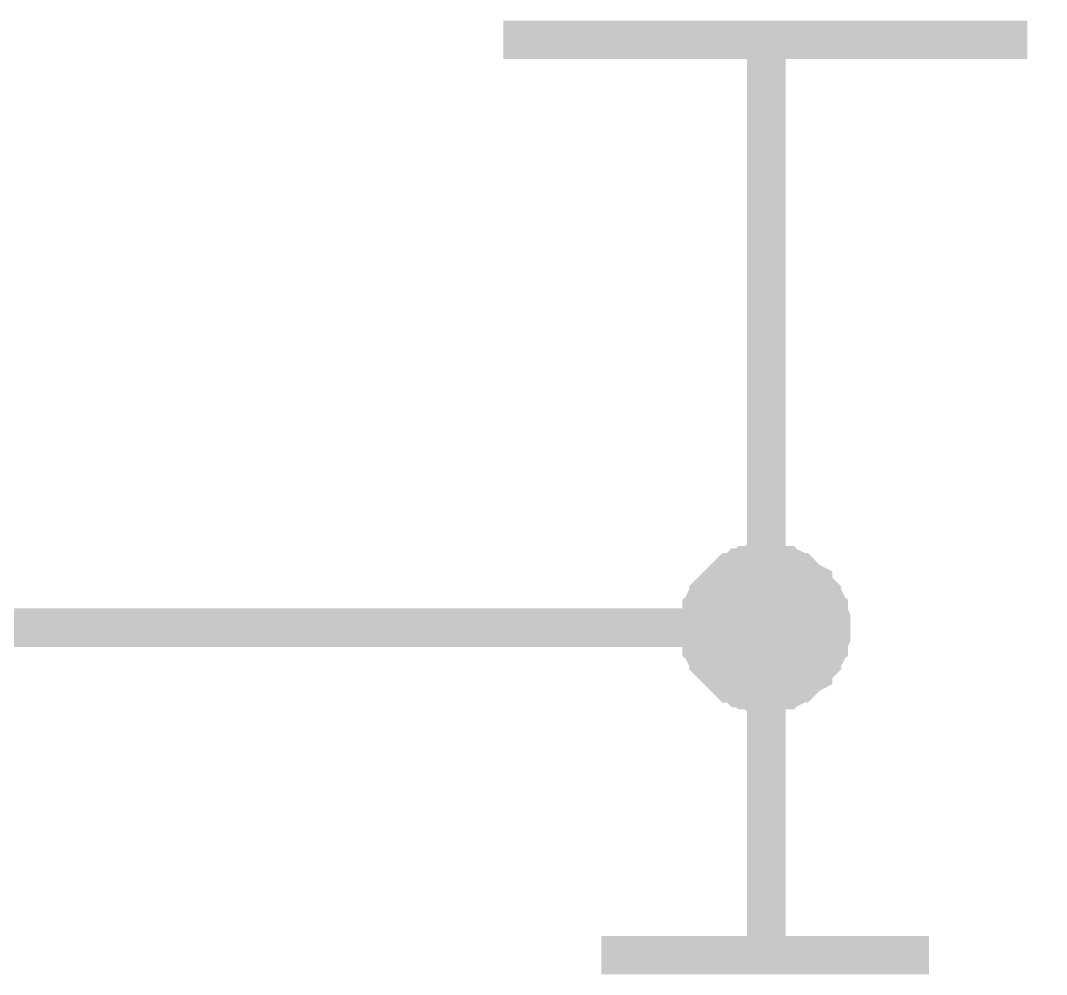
# Model space of a CAD drawing. Header units: millimetres. Extents: x 0 to 11.5, y 0 to 7.6.
# Drawn here: x 10.3724 to 10.6862, y 2.3446 to 2.6365 of the extents above; entities that cross this region are included whole.
import ezdxf

# ---------------------------------------------------------------- set-up
doc = ezdxf.new("R2010")
doc.units = ezdxf.units.MM
doc.header["$MEASUREMENT"] = 0
doc.layers.add('Sheet', color=255, linetype='Continuous')

msp = doc.modelspace()

# ---------------------------------------------------------------- linework, layer by layer
at = {"layer": 'Sheet'}
for points, const_width in [([(10.68032, 2.63056), (10.52007, 2.63056)], 0.0118), ([(10.60054, 2.63056), (10.60054, 2.55014)], 0.0118), ([(10.60054, 2.55014), (10.60054, 2.45065)], 0.0118), ([(10.58008, 2.45065), (10.58008, 2.45133), (10.58008, 2.45269), (10.58008, 2.45337), (10.58076, 2.45473), (10.58076, 2.45542), (10.58076, 2.45678), (10.58145, 2.45746), (10.58145, 2.45814), (10.58213, 2.45951), (10.58281, 2.46019), (10.58281, 2.46087), (10.58349, 2.46155), (10.58417, 2.46223), (10.58486, 2.46291), (10.58554, 2.46359), (10.58622, 2.46428), (10.5869, 2.46496), (10.58758, 2.46564), (10.58826, 2.46632), (10.58895, 2.467), (10.58963, 2.46768), (10.59099, 2.46768), (10.59167, 2.46836), (10.59236, 2.46905), (10.59372, 2.46905), (10.5944, 2.46973), (10.59508, 2.46973), (10.59645, 2.46973), (10.59713, 2.47041), (10.59849, 2.47041), (10.59918, 2.47041), (10.60054, 2.47041)], 0.0118), ([(10.58008, 2.45065), (10.58008, 2.45133), (10.58008, 2.45269), (10.58008, 2.45337), (10.58076, 2.45473), (10.58076, 2.45542), (10.58076, 2.45678), (10.58145, 2.45746), (10.58145, 2.45814), (10.58213, 2.45951), (10.58281, 2.46019), (10.58281, 2.46087), (10.58349, 2.46155), (10.58417, 2.46223), (10.58486, 2.46291), (10.58554, 2.46359), (10.58622, 2.46428), (10.5869, 2.46496), (10.58758, 2.46564), (10.58826, 2.46632), (10.58895, 2.467), (10.58963, 2.46768), (10.59099, 2.46768), (10.59167, 2.46836), (10.59236, 2.46905), (10.59372, 2.46905), (10.5944, 2.46973), (10.59508, 2.46973), (10.59645, 2.46973), (10.59713, 2.47041), (10.59849, 2.47041), (10.59918, 2.47041), (10.60054, 2.47041)], 0.0118), ([(10.58008, 2.45065), (10.58008, 2.45133), (10.58008, 2.45269), (10.58008, 2.45337), (10.58076, 2.45473), (10.58076, 2.45542), (10.58076, 2.45678), (10.58145, 2.45746), (10.58145, 2.45814), (10.58213, 2.45951), (10.58281, 2.46019), (10.58281, 2.46087), (10.58349, 2.46155), (10.58417, 2.46223), (10.58486, 2.46291), (10.58554, 2.46359), (10.58622, 2.46428), (10.5869, 2.46496), (10.58758, 2.46564), (10.58826, 2.46632), (10.58895, 2.467), (10.58963, 2.46768), (10.59099, 2.46768), (10.59167, 2.46836), (10.59236, 2.46905), (10.59372, 2.46905), (10.5944, 2.46973), (10.59508, 2.46973), (10.59645, 2.46973), (10.59713, 2.47041), (10.59849, 2.47041), (10.59918, 2.47041), (10.60054, 2.47041)], 0.0118), ([(10.58008, 2.45065), (10.58008, 2.45133), (10.58008, 2.45269), (10.58008, 2.45337), (10.58076, 2.45473), (10.58076, 2.45542), (10.58076, 2.45678), (10.58145, 2.45746), (10.58145, 2.45814), (10.58213, 2.45951), (10.58281, 2.46019), (10.58281, 2.46087), (10.58349, 2.46155), (10.58417, 2.46223), (10.58486, 2.46291), (10.58554, 2.46359), (10.58622, 2.46428), (10.5869, 2.46496), (10.58758, 2.46564), (10.58826, 2.46632), (10.58895, 2.467), (10.58963, 2.46768), (10.59099, 2.46768), (10.59167, 2.46836), (10.59236, 2.46905), (10.59372, 2.46905), (10.5944, 2.46973), (10.59508, 2.46973), (10.59645, 2.46973), (10.59713, 2.47041), (10.59849, 2.47041), (10.59918, 2.47041), (10.60054, 2.47041)], 0.0118), ([(10.58008, 2.45065), (10.58008, 2.45133), (10.58008, 2.45269), (10.58008, 2.45337), (10.58076, 2.45473), (10.58076, 2.45542), (10.58076, 2.45678), (10.58145, 2.45746), (10.58145, 2.45814), (10.58213, 2.45951), (10.58281, 2.46019), (10.58281, 2.46087), (10.58349, 2.46155), (10.58417, 2.46223), (10.58486, 2.46291), (10.58554, 2.46359), (10.58622, 2.46428), (10.5869, 2.46496), (10.58758, 2.46564), (10.58826, 2.46632), (10.58895, 2.467), (10.58963, 2.46768), (10.59099, 2.46768), (10.59167, 2.46836), (10.59236, 2.46905), (10.59372, 2.46905), (10.5944, 2.46973), (10.59508, 2.46973), (10.59645, 2.46973), (10.59713, 2.47041), (10.59849, 2.47041), (10.59918, 2.47041), (10.60054, 2.47041)], 0.0118), ([(10.58008, 2.45065), (10.58008, 2.45133), (10.58008, 2.45269), (10.58008, 2.45337), (10.58076, 2.45473), (10.58076, 2.45542), (10.58076, 2.45678), (10.58145, 2.45746), (10.58145, 2.45814), (10.58213, 2.45951), (10.58281, 2.46019), (10.58281, 2.46087), (10.58349, 2.46155), (10.58417, 2.46223), (10.58486, 2.46291), (10.58554, 2.46359), (10.58622, 2.46428), (10.5869, 2.46496), (10.58758, 2.46564), (10.58826, 2.46632), (10.58895, 2.467), (10.58963, 2.46768), (10.59099, 2.46768), (10.59167, 2.46836), (10.59236, 2.46905), (10.59372, 2.46905), (10.5944, 2.46973), (10.59508, 2.46973), (10.59645, 2.46973), (10.59713, 2.47041), (10.59849, 2.47041), (10.59918, 2.47041), (10.60054, 2.47041)], 0.0118), ([(10.58008, 2.45065), (10.58008, 2.45133), (10.58008, 2.45269), (10.58008, 2.45337), (10.58076, 2.45473), (10.58076, 2.45542), (10.58076, 2.45678), (10.58145, 2.45746), (10.58145, 2.45814), (10.58213, 2.45951), (10.58281, 2.46019), (10.58281, 2.46087), (10.58349, 2.46155), (10.58417, 2.46223), (10.58486, 2.46291), (10.58554, 2.46359), (10.58622, 2.46428), (10.5869, 2.46496), (10.58758, 2.46564), (10.58826, 2.46632), (10.58895, 2.467), (10.58963, 2.46768), (10.59099, 2.46768), (10.59167, 2.46836), (10.59236, 2.46905), (10.59372, 2.46905), (10.5944, 2.46973), (10.59508, 2.46973), (10.59645, 2.46973), (10.59713, 2.47041), (10.59849, 2.47041), (10.59918, 2.47041), (10.60054, 2.47041)], 0.0118), ([(10.60054, 2.47041), (10.60054, 2.47041)], 0.0118), ([(10.60054, 2.47041), (10.60122, 2.47041), (10.60259, 2.47041), (10.60327, 2.47041), (10.60463, 2.46973), (10.60531, 2.46973), (10.60668, 2.46973), (10.60736, 2.46905), (10.60804, 2.46905), (10.6094, 2.46836), (10.61009, 2.46768), (10.61077, 2.46768), (10.61145, 2.467), (10.61213, 2.46632), (10.61281, 2.46564), (10.6135, 2.46496), (10.61486, 2.46428), (10.61486, 2.46359), (10.61554, 2.46291), (10.61622, 2.46223), (10.61691, 2.46155), (10.61759, 2.46087), (10.61759, 2.46019), (10.61827, 2.45951), (10.61895, 2.45814), (10.61895, 2.45746), (10.61963, 2.45678), (10.61963, 2.45542), (10.61963, 2.45473), (10.62032, 2.45337), (10.62032, 2.45269), (10.62032, 2.45133), (10.62032, 2.45065)], 0.0118), ([(10.60054, 2.47041), (10.60054, 2.47041)], 0.0118), ([(10.60054, 2.47041), (10.60122, 2.47041), (10.60259, 2.47041), (10.60327, 2.47041), (10.60463, 2.46973), (10.60531, 2.46973), (10.60668, 2.46973), (10.60736, 2.46905), (10.60804, 2.46905), (10.6094, 2.46836), (10.61009, 2.46768), (10.61077, 2.46768), (10.61145, 2.467), (10.61213, 2.46632), (10.61281, 2.46564), (10.6135, 2.46496), (10.61486, 2.46428), (10.61486, 2.46359), (10.61554, 2.46291), (10.61622, 2.46223), (10.61691, 2.46155), (10.61759, 2.46087), (10.61759, 2.46019), (10.61827, 2.45951), (10.61895, 2.45814), (10.61895, 2.45746), (10.61963, 2.45678), (10.61963, 2.45542), (10.61963, 2.45473), (10.62032, 2.45337), (10.62032, 2.45269), (10.62032, 2.45133), (10.62032, 2.45065)], 0.0118), ([(10.60054, 2.47041), (10.60054, 2.47041)], 0.0118), ([(10.60054, 2.47041), (10.60122, 2.47041), (10.60259, 2.47041), (10.60327, 2.47041), (10.60463, 2.46973), (10.60531, 2.46973), (10.60668, 2.46973), (10.60736, 2.46905), (10.60804, 2.46905), (10.6094, 2.46836), (10.61009, 2.46768), (10.61077, 2.46768), (10.61145, 2.467), (10.61213, 2.46632), (10.61281, 2.46564), (10.6135, 2.46496), (10.61486, 2.46428), (10.61486, 2.46359), (10.61554, 2.46291), (10.61622, 2.46223), (10.61691, 2.46155), (10.61759, 2.46087), (10.61759, 2.46019), (10.61827, 2.45951), (10.61895, 2.45814), (10.61895, 2.45746), (10.61963, 2.45678), (10.61963, 2.45542), (10.61963, 2.45473), (10.62032, 2.45337), (10.62032, 2.45269), (10.62032, 2.45133), (10.62032, 2.45065)], 0.0118), ([(10.60054, 2.47041), (10.60054, 2.47041)], 0.0118), ([(10.60054, 2.47041), (10.60122, 2.47041), (10.60259, 2.47041), (10.60327, 2.47041), (10.60463, 2.46973), (10.60531, 2.46973), (10.60668, 2.46973), (10.60736, 2.46905), (10.60804, 2.46905), (10.6094, 2.46836), (10.61009, 2.46768), (10.61077, 2.46768), (10.61145, 2.467), (10.61213, 2.46632), (10.61281, 2.46564), (10.6135, 2.46496), (10.61486, 2.46428), (10.61486, 2.46359), (10.61554, 2.46291), (10.61622, 2.46223), (10.61691, 2.46155), (10.61759, 2.46087), (10.61759, 2.46019), (10.61827, 2.45951), (10.61895, 2.45814), (10.61895, 2.45746), (10.61963, 2.45678), (10.61963, 2.45542), (10.61963, 2.45473), (10.62032, 2.45337), (10.62032, 2.45269), (10.62032, 2.45133), (10.62032, 2.45065)], 0.0118), ([(10.60054, 2.47041), (10.60054, 2.47041)], 0.0118), ([(10.60054, 2.47041), (10.60122, 2.47041), (10.60259, 2.47041), (10.60327, 2.47041), (10.60463, 2.46973), (10.60531, 2.46973), (10.60668, 2.46973), (10.60736, 2.46905), (10.60804, 2.46905), (10.6094, 2.46836), (10.61009, 2.46768), (10.61077, 2.46768), (10.61145, 2.467), (10.61213, 2.46632), (10.61281, 2.46564), (10.6135, 2.46496), (10.61486, 2.46428), (10.61486, 2.46359), (10.61554, 2.46291), (10.61622, 2.46223), (10.61691, 2.46155), (10.61759, 2.46087), (10.61759, 2.46019), (10.61827, 2.45951), (10.61895, 2.45814), (10.61895, 2.45746), (10.61963, 2.45678), (10.61963, 2.45542), (10.61963, 2.45473), (10.62032, 2.45337), (10.62032, 2.45269), (10.62032, 2.45133), (10.62032, 2.45065)], 0.0118), ([(10.60054, 2.47041), (10.60054, 2.47041)], 0.0118), ([(10.60054, 2.47041), (10.60122, 2.47041), (10.60259, 2.47041), (10.60327, 2.47041), (10.60463, 2.46973), (10.60531, 2.46973), (10.60668, 2.46973), (10.60736, 2.46905), (10.60804, 2.46905), (10.6094, 2.46836), (10.61009, 2.46768), (10.61077, 2.46768), (10.61145, 2.467), (10.61213, 2.46632), (10.61281, 2.46564), (10.6135, 2.46496), (10.61486, 2.46428), (10.61486, 2.46359), (10.61554, 2.46291), (10.61622, 2.46223), (10.61691, 2.46155), (10.61759, 2.46087), (10.61759, 2.46019), (10.61827, 2.45951), (10.61895, 2.45814), (10.61895, 2.45746), (10.61963, 2.45678), (10.61963, 2.45542), (10.61963, 2.45473), (10.62032, 2.45337), (10.62032, 2.45269), (10.62032, 2.45133), (10.62032, 2.45065)], 0.0118), ([(10.60054, 2.47041), (10.60054, 2.47041)], 0.0118), ([(10.60054, 2.47041), (10.60122, 2.47041), (10.60259, 2.47041), (10.60327, 2.47041), (10.60463, 2.46973), (10.60531, 2.46973), (10.60668, 2.46973), (10.60736, 2.46905), (10.60804, 2.46905), (10.6094, 2.46836), (10.61009, 2.46768), (10.61077, 2.46768), (10.61145, 2.467), (10.61213, 2.46632), (10.61281, 2.46564), (10.6135, 2.46496), (10.61486, 2.46428), (10.61486, 2.46359), (10.61554, 2.46291), (10.61622, 2.46223), (10.61691, 2.46155), (10.61759, 2.46087), (10.61759, 2.46019), (10.61827, 2.45951), (10.61895, 2.45814), (10.61895, 2.45746), (10.61963, 2.45678), (10.61963, 2.45542), (10.61963, 2.45473), (10.62032, 2.45337), (10.62032, 2.45269), (10.62032, 2.45133), (10.62032, 2.45065)], 0.0118), ([(10.58008, 2.45065), (10.58008, 2.45133), (10.58008, 2.45269), (10.58008, 2.45337), (10.58076, 2.45473), (10.58076, 2.45542), (10.58076, 2.45678), (10.58145, 2.45746), (10.58145, 2.45814), (10.58213, 2.45951), (10.58281, 2.46019), (10.58281, 2.46087), (10.58349, 2.46155), (10.58417, 2.46223), (10.58486, 2.46291), (10.58554, 2.46359), (10.58622, 2.46428), (10.5869, 2.46496), (10.58758, 2.46564), (10.58826, 2.46632), (10.58895, 2.467), (10.58963, 2.46768), (10.59099, 2.46768), (10.59167, 2.46836), (10.59236, 2.46905), (10.59372, 2.46905), (10.5944, 2.46973), (10.59508, 2.46973), (10.59645, 2.46973), (10.59713, 2.47041), (10.59849, 2.47041), (10.59918, 2.47041), (10.60054, 2.47041)], 0.0039), ([(10.58008, 2.45065), (10.58008, 2.45133), (10.58008, 2.45269), (10.58008, 2.45337), (10.58076, 2.45473), (10.58076, 2.45542), (10.58076, 2.45678), (10.58145, 2.45746), (10.58145, 2.45814), (10.58213, 2.45951), (10.58281, 2.46019), (10.58281, 2.46087), (10.58349, 2.46155), (10.58417, 2.46223), (10.58486, 2.46291), (10.58554, 2.46359), (10.58622, 2.46428), (10.5869, 2.46496), (10.58758, 2.46564), (10.58826, 2.46632), (10.58895, 2.467), (10.58963, 2.46768), (10.59099, 2.46768), (10.59167, 2.46836), (10.59236, 2.46905), (10.59372, 2.46905), (10.5944, 2.46973), (10.59508, 2.46973), (10.59645, 2.46973), (10.59713, 2.47041), (10.59849, 2.47041), (10.59918, 2.47041), (10.60054, 2.47041)], 0.0039), ([(10.58008, 2.45065), (10.58008, 2.45133), (10.58008, 2.45269), (10.58008, 2.45337), (10.58076, 2.45473), (10.58076, 2.45542), (10.58076, 2.45678), (10.58145, 2.45746), (10.58145, 2.45814), (10.58213, 2.45951), (10.58281, 2.46019), (10.58281, 2.46087), (10.58349, 2.46155), (10.58417, 2.46223), (10.58486, 2.46291), (10.58554, 2.46359), (10.58622, 2.46428), (10.5869, 2.46496), (10.58758, 2.46564), (10.58826, 2.46632), (10.58895, 2.467), (10.58963, 2.46768), (10.59099, 2.46768), (10.59167, 2.46836), (10.59236, 2.46905), (10.59372, 2.46905), (10.5944, 2.46973), (10.59508, 2.46973), (10.59645, 2.46973), (10.59713, 2.47041), (10.59849, 2.47041), (10.59918, 2.47041), (10.60054, 2.47041)], 0.0039), ([(10.58008, 2.45065), (10.58008, 2.45133), (10.58008, 2.45269), (10.58008, 2.45337), (10.58076, 2.45473), (10.58076, 2.45542), (10.58076, 2.45678), (10.58145, 2.45746), (10.58145, 2.45814), (10.58213, 2.45951), (10.58281, 2.46019), (10.58281, 2.46087), (10.58349, 2.46155), (10.58417, 2.46223), (10.58486, 2.46291), (10.58554, 2.46359), (10.58622, 2.46428), (10.5869, 2.46496), (10.58758, 2.46564), (10.58826, 2.46632), (10.58895, 2.467), (10.58963, 2.46768), (10.59099, 2.46768), (10.59167, 2.46836), (10.59236, 2.46905), (10.59372, 2.46905), (10.5944, 2.46973), (10.59508, 2.46973), (10.59645, 2.46973), (10.59713, 2.47041), (10.59849, 2.47041), (10.59918, 2.47041), (10.60054, 2.47041)], 0.0039), ([(10.58008, 2.45065), (10.58008, 2.45133), (10.58008, 2.45269), (10.58008, 2.45337), (10.58076, 2.45473), (10.58076, 2.45542), (10.58076, 2.45678), (10.58145, 2.45746), (10.58145, 2.45814), (10.58213, 2.45951), (10.58281, 2.46019), (10.58281, 2.46087), (10.58349, 2.46155), (10.58417, 2.46223), (10.58486, 2.46291), (10.58554, 2.46359), (10.58622, 2.46428), (10.5869, 2.46496), (10.58758, 2.46564), (10.58826, 2.46632), (10.58895, 2.467), (10.58963, 2.46768), (10.59099, 2.46768), (10.59167, 2.46836), (10.59236, 2.46905), (10.59372, 2.46905), (10.5944, 2.46973), (10.59508, 2.46973), (10.59645, 2.46973), (10.59713, 2.47041), (10.59849, 2.47041), (10.59918, 2.47041), (10.60054, 2.47041)], 0.0039), ([(10.58008, 2.45065), (10.58008, 2.45133), (10.58008, 2.45269), (10.58008, 2.45337), (10.58076, 2.45473), (10.58076, 2.45542), (10.58076, 2.45678), (10.58145, 2.45746), (10.58145, 2.45814), (10.58213, 2.45951), (10.58281, 2.46019), (10.58281, 2.46087), (10.58349, 2.46155), (10.58417, 2.46223), (10.58486, 2.46291), (10.58554, 2.46359), (10.58622, 2.46428), (10.5869, 2.46496), (10.58758, 2.46564), (10.58826, 2.46632), (10.58895, 2.467), (10.58963, 2.46768), (10.59099, 2.46768), (10.59167, 2.46836), (10.59236, 2.46905), (10.59372, 2.46905), (10.5944, 2.46973), (10.59508, 2.46973), (10.59645, 2.46973), (10.59713, 2.47041), (10.59849, 2.47041), (10.59918, 2.47041), (10.60054, 2.47041)], 0.0039), ([(10.58008, 2.45065), (10.58008, 2.45133), (10.58008, 2.45269), (10.58008, 2.45337), (10.58076, 2.45473), (10.58076, 2.45542), (10.58076, 2.45678), (10.58145, 2.45746), (10.58145, 2.45814), (10.58213, 2.45951), (10.58281, 2.46019), (10.58281, 2.46087), (10.58349, 2.46155), (10.58417, 2.46223), (10.58486, 2.46291), (10.58554, 2.46359), (10.58622, 2.46428), (10.5869, 2.46496), (10.58758, 2.46564), (10.58826, 2.46632), (10.58895, 2.467), (10.58963, 2.46768), (10.59099, 2.46768), (10.59167, 2.46836), (10.59236, 2.46905), (10.59372, 2.46905), (10.5944, 2.46973), (10.59508, 2.46973), (10.59645, 2.46973), (10.59713, 2.47041), (10.59849, 2.47041), (10.59918, 2.47041), (10.60054, 2.47041)], 0.0039), ([(10.60054, 2.47041), (10.60054, 2.47041)], 0.0039), ([(10.60054, 2.47041), (10.60122, 2.47041), (10.60259, 2.47041), (10.60327, 2.47041), (10.60463, 2.46973), (10.60531, 2.46973), (10.60668, 2.46973), (10.60736, 2.46905), (10.60804, 2.46905), (10.6094, 2.46836), (10.61009, 2.46768), (10.61077, 2.46768), (10.61145, 2.467), (10.61213, 2.46632), (10.61281, 2.46564), (10.6135, 2.46496), (10.61486, 2.46428), (10.61486, 2.46359), (10.61554, 2.46291), (10.61622, 2.46223), (10.61691, 2.46155), (10.61759, 2.46087), (10.61759, 2.46019), (10.61827, 2.45951), (10.61895, 2.45814), (10.61895, 2.45746), (10.61963, 2.45678), (10.61963, 2.45542), (10.61963, 2.45473), (10.62032, 2.45337), (10.62032, 2.45269), (10.62032, 2.45133), (10.62032, 2.45065)], 0.0039), ([(10.60054, 2.47041), (10.60054, 2.47041)], 0.0039), ([(10.60054, 2.47041), (10.60122, 2.47041), (10.60259, 2.47041), (10.60327, 2.47041), (10.60463, 2.46973), (10.60531, 2.46973), (10.60668, 2.46973), (10.60736, 2.46905), (10.60804, 2.46905), (10.6094, 2.46836), (10.61009, 2.46768), (10.61077, 2.46768), (10.61145, 2.467), (10.61213, 2.46632), (10.61281, 2.46564), (10.6135, 2.46496), (10.61486, 2.46428), (10.61486, 2.46359), (10.61554, 2.46291), (10.61622, 2.46223), (10.61691, 2.46155), (10.61759, 2.46087), (10.61759, 2.46019), (10.61827, 2.45951), (10.61895, 2.45814), (10.61895, 2.45746), (10.61963, 2.45678), (10.61963, 2.45542), (10.61963, 2.45473), (10.62032, 2.45337), (10.62032, 2.45269), (10.62032, 2.45133), (10.62032, 2.45065)], 0.0039), ([(10.60054, 2.47041), (10.60054, 2.47041)], 0.0039), ([(10.60054, 2.47041), (10.60122, 2.47041), (10.60259, 2.47041), (10.60327, 2.47041), (10.60463, 2.46973), (10.60531, 2.46973), (10.60668, 2.46973), (10.60736, 2.46905), (10.60804, 2.46905), (10.6094, 2.46836), (10.61009, 2.46768), (10.61077, 2.46768), (10.61145, 2.467), (10.61213, 2.46632), (10.61281, 2.46564), (10.6135, 2.46496), (10.61486, 2.46428), (10.61486, 2.46359), (10.61554, 2.46291), (10.61622, 2.46223), (10.61691, 2.46155), (10.61759, 2.46087), (10.61759, 2.46019), (10.61827, 2.45951), (10.61895, 2.45814), (10.61895, 2.45746), (10.61963, 2.45678), (10.61963, 2.45542), (10.61963, 2.45473), (10.62032, 2.45337), (10.62032, 2.45269), (10.62032, 2.45133), (10.62032, 2.45065)], 0.0039), ([(10.60054, 2.47041), (10.60054, 2.47041)], 0.0039), ([(10.60054, 2.47041), (10.60122, 2.47041), (10.60259, 2.47041), (10.60327, 2.47041), (10.60463, 2.46973), (10.60531, 2.46973), (10.60668, 2.46973), (10.60736, 2.46905), (10.60804, 2.46905), (10.6094, 2.46836), (10.61009, 2.46768), (10.61077, 2.46768), (10.61145, 2.467), (10.61213, 2.46632), (10.61281, 2.46564), (10.6135, 2.46496), (10.61486, 2.46428), (10.61486, 2.46359), (10.61554, 2.46291), (10.61622, 2.46223), (10.61691, 2.46155), (10.61759, 2.46087), (10.61759, 2.46019), (10.61827, 2.45951), (10.61895, 2.45814), (10.61895, 2.45746), (10.61963, 2.45678), (10.61963, 2.45542), (10.61963, 2.45473), (10.62032, 2.45337), (10.62032, 2.45269), (10.62032, 2.45133), (10.62032, 2.45065)], 0.0039), ([(10.60054, 2.47041), (10.60054, 2.47041)], 0.0039), ([(10.60054, 2.47041), (10.60122, 2.47041), (10.60259, 2.47041), (10.60327, 2.47041), (10.60463, 2.46973), (10.60531, 2.46973), (10.60668, 2.46973), (10.60736, 2.46905), (10.60804, 2.46905), (10.6094, 2.46836), (10.61009, 2.46768), (10.61077, 2.46768), (10.61145, 2.467), (10.61213, 2.46632), (10.61281, 2.46564), (10.6135, 2.46496), (10.61486, 2.46428), (10.61486, 2.46359), (10.61554, 2.46291), (10.61622, 2.46223), (10.61691, 2.46155), (10.61759, 2.46087), (10.61759, 2.46019), (10.61827, 2.45951), (10.61895, 2.45814), (10.61895, 2.45746), (10.61963, 2.45678), (10.61963, 2.45542), (10.61963, 2.45473), (10.62032, 2.45337), (10.62032, 2.45269), (10.62032, 2.45133), (10.62032, 2.45065)], 0.0039), ([(10.60054, 2.47041), (10.60054, 2.47041)], 0.0039), ([(10.60054, 2.47041), (10.60122, 2.47041), (10.60259, 2.47041), (10.60327, 2.47041), (10.60463, 2.46973), (10.60531, 2.46973), (10.60668, 2.46973), (10.60736, 2.46905), (10.60804, 2.46905), (10.6094, 2.46836), (10.61009, 2.46768), (10.61077, 2.46768), (10.61145, 2.467), (10.61213, 2.46632), (10.61281, 2.46564), (10.6135, 2.46496), (10.61486, 2.46428), (10.61486, 2.46359), (10.61554, 2.46291), (10.61622, 2.46223), (10.61691, 2.46155), (10.61759, 2.46087), (10.61759, 2.46019), (10.61827, 2.45951), (10.61895, 2.45814), (10.61895, 2.45746), (10.61963, 2.45678), (10.61963, 2.45542), (10.61963, 2.45473), (10.62032, 2.45337), (10.62032, 2.45269), (10.62032, 2.45133), (10.62032, 2.45065)], 0.0039), ([(10.60054, 2.47041), (10.60054, 2.47041)], 0.0039), ([(10.60054, 2.47041), (10.60122, 2.47041), (10.60259, 2.47041), (10.60327, 2.47041), (10.60463, 2.46973), (10.60531, 2.46973), (10.60668, 2.46973), (10.60736, 2.46905), (10.60804, 2.46905), (10.6094, 2.46836), (10.61009, 2.46768), (10.61077, 2.46768), (10.61145, 2.467), (10.61213, 2.46632), (10.61281, 2.46564), (10.6135, 2.46496), (10.61486, 2.46428), (10.61486, 2.46359), (10.61554, 2.46291), (10.61622, 2.46223), (10.61691, 2.46155), (10.61759, 2.46087), (10.61759, 2.46019), (10.61827, 2.45951), (10.61895, 2.45814), (10.61895, 2.45746), (10.61963, 2.45678), (10.61963, 2.45542), (10.61963, 2.45473), (10.62032, 2.45337), (10.62032, 2.45269), (10.62032, 2.45133), (10.62032, 2.45065)], 0.0039), ([(10.05023, 2.45065), (10.60054, 2.45065)], 0.0118), ([(10.60054, 2.43088), (10.59918, 2.43088), (10.59849, 2.43088), (10.59713, 2.43088), (10.59645, 2.43156), (10.59508, 2.43156), (10.5944, 2.43156), (10.59372, 2.43225), (10.59236, 2.43225), (10.59167, 2.43293), (10.59099, 2.43361), (10.58963, 2.43361), (10.58895, 2.43429), (10.58826, 2.43497), (10.58758, 2.43565), (10.5869, 2.43633), (10.58622, 2.43702), (10.58554, 2.4377), (10.58486, 2.43838), (10.58417, 2.43906), (10.58349, 2.43974), (10.58281, 2.44042), (10.58281, 2.4411), (10.58213, 2.44179), (10.58145, 2.44315), (10.58145, 2.44383), (10.58076, 2.44451), (10.58076, 2.44588), (10.58076, 2.44656), (10.58008, 2.44792), (10.58008, 2.4486), (10.58008, 2.44996), (10.58008, 2.45065)], 0.0118), ([(10.58008, 2.45065), (10.58008, 2.45065)], 0.0118), ([(10.60054, 2.43088), (10.59918, 2.43088), (10.59849, 2.43088), (10.59713, 2.43088), (10.59645, 2.43156), (10.59508, 2.43156), (10.5944, 2.43156), (10.59372, 2.43225), (10.59236, 2.43225), (10.59167, 2.43293), (10.59099, 2.43361), (10.58963, 2.43361), (10.58895, 2.43429), (10.58826, 2.43497), (10.58758, 2.43565), (10.5869, 2.43633), (10.58622, 2.43702), (10.58554, 2.4377), (10.58486, 2.43838), (10.58417, 2.43906), (10.58349, 2.43974), (10.58281, 2.44042), (10.58281, 2.4411), (10.58213, 2.44179), (10.58145, 2.44315), (10.58145, 2.44383), (10.58076, 2.44451), (10.58076, 2.44588), (10.58076, 2.44656), (10.58008, 2.44792), (10.58008, 2.4486), (10.58008, 2.44996), (10.58008, 2.45065)], 0.0118), ([(10.58008, 2.45065), (10.58008, 2.45065)], 0.0118), ([(10.60054, 2.43088), (10.59918, 2.43088), (10.59849, 2.43088), (10.59713, 2.43088), (10.59645, 2.43156), (10.59508, 2.43156), (10.5944, 2.43156), (10.59372, 2.43225), (10.59236, 2.43225), (10.59167, 2.43293), (10.59099, 2.43361), (10.58963, 2.43361), (10.58895, 2.43429), (10.58826, 2.43497), (10.58758, 2.43565), (10.5869, 2.43633), (10.58622, 2.43702), (10.58554, 2.4377), (10.58486, 2.43838), (10.58417, 2.43906), (10.58349, 2.43974), (10.58281, 2.44042), (10.58281, 2.4411), (10.58213, 2.44179), (10.58145, 2.44315), (10.58145, 2.44383), (10.58076, 2.44451), (10.58076, 2.44588), (10.58076, 2.44656), (10.58008, 2.44792), (10.58008, 2.4486), (10.58008, 2.44996), (10.58008, 2.45065)], 0.0118), ([(10.58008, 2.45065), (10.58008, 2.45065)], 0.0118), ([(10.60054, 2.43088), (10.59918, 2.43088), (10.59849, 2.43088), (10.59713, 2.43088), (10.59645, 2.43156), (10.59508, 2.43156), (10.5944, 2.43156), (10.59372, 2.43225), (10.59236, 2.43225), (10.59167, 2.43293), (10.59099, 2.43361), (10.58963, 2.43361), (10.58895, 2.43429), (10.58826, 2.43497), (10.58758, 2.43565), (10.5869, 2.43633), (10.58622, 2.43702), (10.58554, 2.4377), (10.58486, 2.43838), (10.58417, 2.43906), (10.58349, 2.43974), (10.58281, 2.44042), (10.58281, 2.4411), (10.58213, 2.44179), (10.58145, 2.44315), (10.58145, 2.44383), (10.58076, 2.44451), (10.58076, 2.44588), (10.58076, 2.44656), (10.58008, 2.44792), (10.58008, 2.4486), (10.58008, 2.44996), (10.58008, 2.45065)], 0.0118), ([(10.58008, 2.45065), (10.58008, 2.45065)], 0.0118), ([(10.60054, 2.43088), (10.59918, 2.43088), (10.59849, 2.43088), (10.59713, 2.43088), (10.59645, 2.43156), (10.59508, 2.43156), (10.5944, 2.43156), (10.59372, 2.43225), (10.59236, 2.43225), (10.59167, 2.43293), (10.59099, 2.43361), (10.58963, 2.43361), (10.58895, 2.43429), (10.58826, 2.43497), (10.58758, 2.43565), (10.5869, 2.43633), (10.58622, 2.43702), (10.58554, 2.4377), (10.58486, 2.43838), (10.58417, 2.43906), (10.58349, 2.43974), (10.58281, 2.44042), (10.58281, 2.4411), (10.58213, 2.44179), (10.58145, 2.44315), (10.58145, 2.44383), (10.58076, 2.44451), (10.58076, 2.44588), (10.58076, 2.44656), (10.58008, 2.44792), (10.58008, 2.4486), (10.58008, 2.44996), (10.58008, 2.45065)], 0.0118), ([(10.58008, 2.45065), (10.58008, 2.45065)], 0.0118), ([(10.60054, 2.43088), (10.59918, 2.43088), (10.59849, 2.43088), (10.59713, 2.43088), (10.59645, 2.43156), (10.59508, 2.43156), (10.5944, 2.43156), (10.59372, 2.43225), (10.59236, 2.43225), (10.59167, 2.43293), (10.59099, 2.43361), (10.58963, 2.43361), (10.58895, 2.43429), (10.58826, 2.43497), (10.58758, 2.43565), (10.5869, 2.43633), (10.58622, 2.43702), (10.58554, 2.4377), (10.58486, 2.43838), (10.58417, 2.43906), (10.58349, 2.43974), (10.58281, 2.44042), (10.58281, 2.4411), (10.58213, 2.44179), (10.58145, 2.44315), (10.58145, 2.44383), (10.58076, 2.44451), (10.58076, 2.44588), (10.58076, 2.44656), (10.58008, 2.44792), (10.58008, 2.4486), (10.58008, 2.44996), (10.58008, 2.45065)], 0.0118), ([(10.58008, 2.45065), (10.58008, 2.45065)], 0.0118), ([(10.60054, 2.43088), (10.59918, 2.43088), (10.59849, 2.43088), (10.59713, 2.43088), (10.59645, 2.43156), (10.59508, 2.43156), (10.5944, 2.43156), (10.59372, 2.43225), (10.59236, 2.43225), (10.59167, 2.43293), (10.59099, 2.43361), (10.58963, 2.43361), (10.58895, 2.43429), (10.58826, 2.43497), (10.58758, 2.43565), (10.5869, 2.43633), (10.58622, 2.43702), (10.58554, 2.4377), (10.58486, 2.43838), (10.58417, 2.43906), (10.58349, 2.43974), (10.58281, 2.44042), (10.58281, 2.4411), (10.58213, 2.44179), (10.58145, 2.44315), (10.58145, 2.44383), (10.58076, 2.44451), (10.58076, 2.44588), (10.58076, 2.44656), (10.58008, 2.44792), (10.58008, 2.4486), (10.58008, 2.44996), (10.58008, 2.45065)], 0.0118), ([(10.58008, 2.45065), (10.58008, 2.45065)], 0.0118), ([(10.60054, 2.45065), (10.60054, 2.35047)], 0.0118), ([(10.62032, 2.45065), (10.62032, 2.44996), (10.62032, 2.4486), (10.62032, 2.44792), (10.61963, 2.44656), (10.61963, 2.44588), (10.61963, 2.44451), (10.61895, 2.44383), (10.61895, 2.44315), (10.61827, 2.44179), (10.61759, 2.4411), (10.61759, 2.44042), (10.61691, 2.43974), (10.61622, 2.43906), (10.61554, 2.43838), (10.61486, 2.4377), (10.61486, 2.43702), (10.6135, 2.43633), (10.61281, 2.43565), (10.61213, 2.43497), (10.61145, 2.43429), (10.61077, 2.43361), (10.61009, 2.43361), (10.6094, 2.43293), (10.60804, 2.43225), (10.60736, 2.43225), (10.60668, 2.43156), (10.60531, 2.43156), (10.60463, 2.43156), (10.60327, 2.43088), (10.60259, 2.43088), (10.60122, 2.43088), (10.60054, 2.43088)], 0.0118), ([(10.62032, 2.45065), (10.62032, 2.44996), (10.62032, 2.4486), (10.62032, 2.44792), (10.61963, 2.44656), (10.61963, 2.44588), (10.61963, 2.44451), (10.61895, 2.44383), (10.61895, 2.44315), (10.61827, 2.44179), (10.61759, 2.4411), (10.61759, 2.44042), (10.61691, 2.43974), (10.61622, 2.43906), (10.61554, 2.43838), (10.61486, 2.4377), (10.61486, 2.43702), (10.6135, 2.43633), (10.61281, 2.43565), (10.61213, 2.43497), (10.61145, 2.43429), (10.61077, 2.43361), (10.61009, 2.43361), (10.6094, 2.43293), (10.60804, 2.43225), (10.60736, 2.43225), (10.60668, 2.43156), (10.60531, 2.43156), (10.60463, 2.43156), (10.60327, 2.43088), (10.60259, 2.43088), (10.60122, 2.43088), (10.60054, 2.43088)], 0.0118), ([(10.62032, 2.45065), (10.62032, 2.44996), (10.62032, 2.4486), (10.62032, 2.44792), (10.61963, 2.44656), (10.61963, 2.44588), (10.61963, 2.44451), (10.61895, 2.44383), (10.61895, 2.44315), (10.61827, 2.44179), (10.61759, 2.4411), (10.61759, 2.44042), (10.61691, 2.43974), (10.61622, 2.43906), (10.61554, 2.43838), (10.61486, 2.4377), (10.61486, 2.43702), (10.6135, 2.43633), (10.61281, 2.43565), (10.61213, 2.43497), (10.61145, 2.43429), (10.61077, 2.43361), (10.61009, 2.43361), (10.6094, 2.43293), (10.60804, 2.43225), (10.60736, 2.43225), (10.60668, 2.43156), (10.60531, 2.43156), (10.60463, 2.43156), (10.60327, 2.43088), (10.60259, 2.43088), (10.60122, 2.43088), (10.60054, 2.43088)], 0.0118), ([(10.62032, 2.45065), (10.62032, 2.44996), (10.62032, 2.4486), (10.62032, 2.44792), (10.61963, 2.44656), (10.61963, 2.44588), (10.61963, 2.44451), (10.61895, 2.44383), (10.61895, 2.44315), (10.61827, 2.44179), (10.61759, 2.4411), (10.61759, 2.44042), (10.61691, 2.43974), (10.61622, 2.43906), (10.61554, 2.43838), (10.61486, 2.4377), (10.61486, 2.43702), (10.6135, 2.43633), (10.61281, 2.43565), (10.61213, 2.43497), (10.61145, 2.43429), (10.61077, 2.43361), (10.61009, 2.43361), (10.6094, 2.43293), (10.60804, 2.43225), (10.60736, 2.43225), (10.60668, 2.43156), (10.60531, 2.43156), (10.60463, 2.43156), (10.60327, 2.43088), (10.60259, 2.43088), (10.60122, 2.43088), (10.60054, 2.43088)], 0.0118), ([(10.62032, 2.45065), (10.62032, 2.44996), (10.62032, 2.4486), (10.62032, 2.44792), (10.61963, 2.44656), (10.61963, 2.44588), (10.61963, 2.44451), (10.61895, 2.44383), (10.61895, 2.44315), (10.61827, 2.44179), (10.61759, 2.4411), (10.61759, 2.44042), (10.61691, 2.43974), (10.61622, 2.43906), (10.61554, 2.43838), (10.61486, 2.4377), (10.61486, 2.43702), (10.6135, 2.43633), (10.61281, 2.43565), (10.61213, 2.43497), (10.61145, 2.43429), (10.61077, 2.43361), (10.61009, 2.43361), (10.6094, 2.43293), (10.60804, 2.43225), (10.60736, 2.43225), (10.60668, 2.43156), (10.60531, 2.43156), (10.60463, 2.43156), (10.60327, 2.43088), (10.60259, 2.43088), (10.60122, 2.43088), (10.60054, 2.43088)], 0.0118), ([(10.62032, 2.45065), (10.62032, 2.44996), (10.62032, 2.4486), (10.62032, 2.44792), (10.61963, 2.44656), (10.61963, 2.44588), (10.61963, 2.44451), (10.61895, 2.44383), (10.61895, 2.44315), (10.61827, 2.44179), (10.61759, 2.4411), (10.61759, 2.44042), (10.61691, 2.43974), (10.61622, 2.43906), (10.61554, 2.43838), (10.61486, 2.4377), (10.61486, 2.43702), (10.6135, 2.43633), (10.61281, 2.43565), (10.61213, 2.43497), (10.61145, 2.43429), (10.61077, 2.43361), (10.61009, 2.43361), (10.6094, 2.43293), (10.60804, 2.43225), (10.60736, 2.43225), (10.60668, 2.43156), (10.60531, 2.43156), (10.60463, 2.43156), (10.60327, 2.43088), (10.60259, 2.43088), (10.60122, 2.43088), (10.60054, 2.43088)], 0.0118), ([(10.62032, 2.45065), (10.62032, 2.44996), (10.62032, 2.4486), (10.62032, 2.44792), (10.61963, 2.44656), (10.61963, 2.44588), (10.61963, 2.44451), (10.61895, 2.44383), (10.61895, 2.44315), (10.61827, 2.44179), (10.61759, 2.4411), (10.61759, 2.44042), (10.61691, 2.43974), (10.61622, 2.43906), (10.61554, 2.43838), (10.61486, 2.4377), (10.61486, 2.43702), (10.6135, 2.43633), (10.61281, 2.43565), (10.61213, 2.43497), (10.61145, 2.43429), (10.61077, 2.43361), (10.61009, 2.43361), (10.6094, 2.43293), (10.60804, 2.43225), (10.60736, 2.43225), (10.60668, 2.43156), (10.60531, 2.43156), (10.60463, 2.43156), (10.60327, 2.43088), (10.60259, 2.43088), (10.60122, 2.43088), (10.60054, 2.43088)], 0.0118), ([(10.62032, 2.45065), (10.62032, 2.45065), (10.62032, 2.45065), (10.62032, 2.45065), (10.62032, 2.45065), (10.62032, 2.45065), (10.62032, 2.45065), (10.62032, 2.45065), (10.62032, 2.45065), (10.62032, 2.45065), (10.62032, 2.45065), (10.62032, 2.45065), (10.62032, 2.45065), (10.62032, 2.45065), (10.62032, 2.45065), (10.62032, 2.45065), (10.62032, 2.45065), (10.62032, 2.45065), (10.62032, 2.45065), (10.62032, 2.45065), (10.62032, 2.45065), (10.62032, 2.45065), (10.62032, 2.45065), (10.62032, 2.45065), (10.62032, 2.45065), (10.62032, 2.45065), (10.62032, 2.45065), (10.62032, 2.45065), (10.62032, 2.45065), (10.62032, 2.45065), (10.62032, 2.45065), (10.62032, 2.45065), (10.62032, 2.45065)], 0.0118), ([(10.62032, 2.45065), (10.62032, 2.45065)], 0.0118), ([(10.62032, 2.45065), (10.62032, 2.45065), (10.62032, 2.45065), (10.62032, 2.45065), (10.62032, 2.45065), (10.62032, 2.45065), (10.62032, 2.45065), (10.62032, 2.45065), (10.62032, 2.45065), (10.62032, 2.45065), (10.62032, 2.45065), (10.62032, 2.45065), (10.62032, 2.45065), (10.62032, 2.45065), (10.62032, 2.45065), (10.62032, 2.45065), (10.62032, 2.45065), (10.62032, 2.45065), (10.62032, 2.45065), (10.62032, 2.45065), (10.62032, 2.45065), (10.62032, 2.45065), (10.62032, 2.45065), (10.62032, 2.45065), (10.62032, 2.45065), (10.62032, 2.45065), (10.62032, 2.45065), (10.62032, 2.45065), (10.62032, 2.45065), (10.62032, 2.45065), (10.62032, 2.45065), (10.62032, 2.45065), (10.62032, 2.45065)], 0.0118), ([(10.62032, 2.45065), (10.62032, 2.45065)], 0.0118), ([(10.62032, 2.45065), (10.62032, 2.45065), (10.62032, 2.45065), (10.62032, 2.45065), (10.62032, 2.45065), (10.62032, 2.45065), (10.62032, 2.45065), (10.62032, 2.45065), (10.62032, 2.45065), (10.62032, 2.45065), (10.62032, 2.45065), (10.62032, 2.45065), (10.62032, 2.45065), (10.62032, 2.45065), (10.62032, 2.45065), (10.62032, 2.45065), (10.62032, 2.45065), (10.62032, 2.45065), (10.62032, 2.45065), (10.62032, 2.45065), (10.62032, 2.45065), (10.62032, 2.45065), (10.62032, 2.45065), (10.62032, 2.45065), (10.62032, 2.45065), (10.62032, 2.45065), (10.62032, 2.45065), (10.62032, 2.45065), (10.62032, 2.45065), (10.62032, 2.45065), (10.62032, 2.45065), (10.62032, 2.45065), (10.62032, 2.45065)], 0.0118), ([(10.62032, 2.45065), (10.62032, 2.45065)], 0.0118), ([(10.62032, 2.45065), (10.62032, 2.45065), (10.62032, 2.45065), (10.62032, 2.45065), (10.62032, 2.45065), (10.62032, 2.45065), (10.62032, 2.45065), (10.62032, 2.45065), (10.62032, 2.45065), (10.62032, 2.45065), (10.62032, 2.45065), (10.62032, 2.45065), (10.62032, 2.45065), (10.62032, 2.45065), (10.62032, 2.45065), (10.62032, 2.45065), (10.62032, 2.45065), (10.62032, 2.45065), (10.62032, 2.45065), (10.62032, 2.45065), (10.62032, 2.45065), (10.62032, 2.45065), (10.62032, 2.45065), (10.62032, 2.45065), (10.62032, 2.45065), (10.62032, 2.45065), (10.62032, 2.45065), (10.62032, 2.45065), (10.62032, 2.45065), (10.62032, 2.45065), (10.62032, 2.45065), (10.62032, 2.45065), (10.62032, 2.45065)], 0.0118), ([(10.62032, 2.45065), (10.62032, 2.45065)], 0.0118), ([(10.62032, 2.45065), (10.62032, 2.45065), (10.62032, 2.45065), (10.62032, 2.45065), (10.62032, 2.45065), (10.62032, 2.45065), (10.62032, 2.45065), (10.62032, 2.45065), (10.62032, 2.45065), (10.62032, 2.45065), (10.62032, 2.45065), (10.62032, 2.45065), (10.62032, 2.45065), (10.62032, 2.45065), (10.62032, 2.45065), (10.62032, 2.45065), (10.62032, 2.45065), (10.62032, 2.45065), (10.62032, 2.45065), (10.62032, 2.45065), (10.62032, 2.45065), (10.62032, 2.45065), (10.62032, 2.45065), (10.62032, 2.45065), (10.62032, 2.45065), (10.62032, 2.45065), (10.62032, 2.45065), (10.62032, 2.45065), (10.62032, 2.45065), (10.62032, 2.45065), (10.62032, 2.45065), (10.62032, 2.45065), (10.62032, 2.45065)], 0.0118), ([(10.62032, 2.45065), (10.62032, 2.45065)], 0.0118), ([(10.62032, 2.45065), (10.62032, 2.45065), (10.62032, 2.45065), (10.62032, 2.45065), (10.62032, 2.45065), (10.62032, 2.45065), (10.62032, 2.45065), (10.62032, 2.45065), (10.62032, 2.45065), (10.62032, 2.45065), (10.62032, 2.45065), (10.62032, 2.45065), (10.62032, 2.45065), (10.62032, 2.45065), (10.62032, 2.45065), (10.62032, 2.45065), (10.62032, 2.45065), (10.62032, 2.45065), (10.62032, 2.45065), (10.62032, 2.45065), (10.62032, 2.45065), (10.62032, 2.45065), (10.62032, 2.45065), (10.62032, 2.45065), (10.62032, 2.45065), (10.62032, 2.45065), (10.62032, 2.45065), (10.62032, 2.45065), (10.62032, 2.45065), (10.62032, 2.45065), (10.62032, 2.45065), (10.62032, 2.45065), (10.62032, 2.45065)], 0.0118), ([(10.62032, 2.45065), (10.62032, 2.45065)], 0.0118), ([(10.62032, 2.45065), (10.62032, 2.45065), (10.62032, 2.45065), (10.62032, 2.45065), (10.62032, 2.45065), (10.62032, 2.45065), (10.62032, 2.45065), (10.62032, 2.45065), (10.62032, 2.45065), (10.62032, 2.45065), (10.62032, 2.45065), (10.62032, 2.45065), (10.62032, 2.45065), (10.62032, 2.45065), (10.62032, 2.45065), (10.62032, 2.45065), (10.62032, 2.45065), (10.62032, 2.45065), (10.62032, 2.45065), (10.62032, 2.45065), (10.62032, 2.45065), (10.62032, 2.45065), (10.62032, 2.45065), (10.62032, 2.45065), (10.62032, 2.45065), (10.62032, 2.45065), (10.62032, 2.45065), (10.62032, 2.45065), (10.62032, 2.45065), (10.62032, 2.45065), (10.62032, 2.45065), (10.62032, 2.45065), (10.62032, 2.45065)], 0.0118), ([(10.62032, 2.45065), (10.62032, 2.45065)], 0.0118), ([(10.60054, 2.43088), (10.59918, 2.43088), (10.59849, 2.43088), (10.59713, 2.43088), (10.59645, 2.43156), (10.59508, 2.43156), (10.5944, 2.43156), (10.59372, 2.43225), (10.59236, 2.43225), (10.59167, 2.43293), (10.59099, 2.43361), (10.58963, 2.43361), (10.58895, 2.43429), (10.58826, 2.43497), (10.58758, 2.43565), (10.5869, 2.43633), (10.58622, 2.43702), (10.58554, 2.4377), (10.58486, 2.43838), (10.58417, 2.43906), (10.58349, 2.43974), (10.58281, 2.44042), (10.58281, 2.4411), (10.58213, 2.44179), (10.58145, 2.44315), (10.58145, 2.44383), (10.58076, 2.44451), (10.58076, 2.44588), (10.58076, 2.44656), (10.58008, 2.44792), (10.58008, 2.4486), (10.58008, 2.44996), (10.58008, 2.45065)], 0.0039), ([(10.58008, 2.45065), (10.58008, 2.45065)], 0.0039), ([(10.60054, 2.43088), (10.59918, 2.43088), (10.59849, 2.43088), (10.59713, 2.43088), (10.59645, 2.43156), (10.59508, 2.43156), (10.5944, 2.43156), (10.59372, 2.43225), (10.59236, 2.43225), (10.59167, 2.43293), (10.59099, 2.43361), (10.58963, 2.43361), (10.58895, 2.43429), (10.58826, 2.43497), (10.58758, 2.43565), (10.5869, 2.43633), (10.58622, 2.43702), (10.58554, 2.4377), (10.58486, 2.43838), (10.58417, 2.43906), (10.58349, 2.43974), (10.58281, 2.44042), (10.58281, 2.4411), (10.58213, 2.44179), (10.58145, 2.44315), (10.58145, 2.44383), (10.58076, 2.44451), (10.58076, 2.44588), (10.58076, 2.44656), (10.58008, 2.44792), (10.58008, 2.4486), (10.58008, 2.44996), (10.58008, 2.45065)], 0.0039), ([(10.58008, 2.45065), (10.58008, 2.45065)], 0.0039), ([(10.60054, 2.43088), (10.59918, 2.43088), (10.59849, 2.43088), (10.59713, 2.43088), (10.59645, 2.43156), (10.59508, 2.43156), (10.5944, 2.43156), (10.59372, 2.43225), (10.59236, 2.43225), (10.59167, 2.43293), (10.59099, 2.43361), (10.58963, 2.43361), (10.58895, 2.43429), (10.58826, 2.43497), (10.58758, 2.43565), (10.5869, 2.43633), (10.58622, 2.43702), (10.58554, 2.4377), (10.58486, 2.43838), (10.58417, 2.43906), (10.58349, 2.43974), (10.58281, 2.44042), (10.58281, 2.4411), (10.58213, 2.44179), (10.58145, 2.44315), (10.58145, 2.44383), (10.58076, 2.44451), (10.58076, 2.44588), (10.58076, 2.44656), (10.58008, 2.44792), (10.58008, 2.4486), (10.58008, 2.44996), (10.58008, 2.45065)], 0.0039), ([(10.58008, 2.45065), (10.58008, 2.45065)], 0.0039), ([(10.60054, 2.43088), (10.59918, 2.43088), (10.59849, 2.43088), (10.59713, 2.43088), (10.59645, 2.43156), (10.59508, 2.43156), (10.5944, 2.43156), (10.59372, 2.43225), (10.59236, 2.43225), (10.59167, 2.43293), (10.59099, 2.43361), (10.58963, 2.43361), (10.58895, 2.43429), (10.58826, 2.43497), (10.58758, 2.43565), (10.5869, 2.43633), (10.58622, 2.43702), (10.58554, 2.4377), (10.58486, 2.43838), (10.58417, 2.43906), (10.58349, 2.43974), (10.58281, 2.44042), (10.58281, 2.4411), (10.58213, 2.44179), (10.58145, 2.44315), (10.58145, 2.44383), (10.58076, 2.44451), (10.58076, 2.44588), (10.58076, 2.44656), (10.58008, 2.44792), (10.58008, 2.4486), (10.58008, 2.44996), (10.58008, 2.45065)], 0.0039), ([(10.58008, 2.45065), (10.58008, 2.45065)], 0.0039), ([(10.60054, 2.43088), (10.59918, 2.43088), (10.59849, 2.43088), (10.59713, 2.43088), (10.59645, 2.43156), (10.59508, 2.43156), (10.5944, 2.43156), (10.59372, 2.43225), (10.59236, 2.43225), (10.59167, 2.43293), (10.59099, 2.43361), (10.58963, 2.43361), (10.58895, 2.43429), (10.58826, 2.43497), (10.58758, 2.43565), (10.5869, 2.43633), (10.58622, 2.43702), (10.58554, 2.4377), (10.58486, 2.43838), (10.58417, 2.43906), (10.58349, 2.43974), (10.58281, 2.44042), (10.58281, 2.4411), (10.58213, 2.44179), (10.58145, 2.44315), (10.58145, 2.44383), (10.58076, 2.44451), (10.58076, 2.44588), (10.58076, 2.44656), (10.58008, 2.44792), (10.58008, 2.4486), (10.58008, 2.44996), (10.58008, 2.45065)], 0.0039), ([(10.58008, 2.45065), (10.58008, 2.45065)], 0.0039), ([(10.60054, 2.43088), (10.59918, 2.43088), (10.59849, 2.43088), (10.59713, 2.43088), (10.59645, 2.43156), (10.59508, 2.43156), (10.5944, 2.43156), (10.59372, 2.43225), (10.59236, 2.43225), (10.59167, 2.43293), (10.59099, 2.43361), (10.58963, 2.43361), (10.58895, 2.43429), (10.58826, 2.43497), (10.58758, 2.43565), (10.5869, 2.43633), (10.58622, 2.43702), (10.58554, 2.4377), (10.58486, 2.43838), (10.58417, 2.43906), (10.58349, 2.43974), (10.58281, 2.44042), (10.58281, 2.4411), (10.58213, 2.44179), (10.58145, 2.44315), (10.58145, 2.44383), (10.58076, 2.44451), (10.58076, 2.44588), (10.58076, 2.44656), (10.58008, 2.44792), (10.58008, 2.4486), (10.58008, 2.44996), (10.58008, 2.45065)], 0.0039), ([(10.58008, 2.45065), (10.58008, 2.45065)], 0.0039), ([(10.60054, 2.43088), (10.59918, 2.43088), (10.59849, 2.43088), (10.59713, 2.43088), (10.59645, 2.43156), (10.59508, 2.43156), (10.5944, 2.43156), (10.59372, 2.43225), (10.59236, 2.43225), (10.59167, 2.43293), (10.59099, 2.43361), (10.58963, 2.43361), (10.58895, 2.43429), (10.58826, 2.43497), (10.58758, 2.43565), (10.5869, 2.43633), (10.58622, 2.43702), (10.58554, 2.4377), (10.58486, 2.43838), (10.58417, 2.43906), (10.58349, 2.43974), (10.58281, 2.44042), (10.58281, 2.4411), (10.58213, 2.44179), (10.58145, 2.44315), (10.58145, 2.44383), (10.58076, 2.44451), (10.58076, 2.44588), (10.58076, 2.44656), (10.58008, 2.44792), (10.58008, 2.4486), (10.58008, 2.44996), (10.58008, 2.45065)], 0.0039), ([(10.58008, 2.45065), (10.58008, 2.45065)], 0.0039), ([(10.62032, 2.45065), (10.62032, 2.44996), (10.62032, 2.4486), (10.62032, 2.44792), (10.61963, 2.44656), (10.61963, 2.44588), (10.61963, 2.44451), (10.61895, 2.44383), (10.61895, 2.44315), (10.61827, 2.44179), (10.61759, 2.4411), (10.61759, 2.44042), (10.61691, 2.43974), (10.61622, 2.43906), (10.61554, 2.43838), (10.61486, 2.4377), (10.61486, 2.43702), (10.6135, 2.43633), (10.61281, 2.43565), (10.61213, 2.43497), (10.61145, 2.43429), (10.61077, 2.43361), (10.61009, 2.43361), (10.6094, 2.43293), (10.60804, 2.43225), (10.60736, 2.43225), (10.60668, 2.43156), (10.60531, 2.43156), (10.60463, 2.43156), (10.60327, 2.43088), (10.60259, 2.43088), (10.60122, 2.43088), (10.60054, 2.43088)], 0.0039), ([(10.62032, 2.45065), (10.62032, 2.44996), (10.62032, 2.4486), (10.62032, 2.44792), (10.61963, 2.44656), (10.61963, 2.44588), (10.61963, 2.44451), (10.61895, 2.44383), (10.61895, 2.44315), (10.61827, 2.44179), (10.61759, 2.4411), (10.61759, 2.44042), (10.61691, 2.43974), (10.61622, 2.43906), (10.61554, 2.43838), (10.61486, 2.4377), (10.61486, 2.43702), (10.6135, 2.43633), (10.61281, 2.43565), (10.61213, 2.43497), (10.61145, 2.43429), (10.61077, 2.43361), (10.61009, 2.43361), (10.6094, 2.43293), (10.60804, 2.43225), (10.60736, 2.43225), (10.60668, 2.43156), (10.60531, 2.43156), (10.60463, 2.43156), (10.60327, 2.43088), (10.60259, 2.43088), (10.60122, 2.43088), (10.60054, 2.43088)], 0.0039), ([(10.62032, 2.45065), (10.62032, 2.44996), (10.62032, 2.4486), (10.62032, 2.44792), (10.61963, 2.44656), (10.61963, 2.44588), (10.61963, 2.44451), (10.61895, 2.44383), (10.61895, 2.44315), (10.61827, 2.44179), (10.61759, 2.4411), (10.61759, 2.44042), (10.61691, 2.43974), (10.61622, 2.43906), (10.61554, 2.43838), (10.61486, 2.4377), (10.61486, 2.43702), (10.6135, 2.43633), (10.61281, 2.43565), (10.61213, 2.43497), (10.61145, 2.43429), (10.61077, 2.43361), (10.61009, 2.43361), (10.6094, 2.43293), (10.60804, 2.43225), (10.60736, 2.43225), (10.60668, 2.43156), (10.60531, 2.43156), (10.60463, 2.43156), (10.60327, 2.43088), (10.60259, 2.43088), (10.60122, 2.43088), (10.60054, 2.43088)], 0.0039), ([(10.62032, 2.45065), (10.62032, 2.44996), (10.62032, 2.4486), (10.62032, 2.44792), (10.61963, 2.44656), (10.61963, 2.44588), (10.61963, 2.44451), (10.61895, 2.44383), (10.61895, 2.44315), (10.61827, 2.44179), (10.61759, 2.4411), (10.61759, 2.44042), (10.61691, 2.43974), (10.61622, 2.43906), (10.61554, 2.43838), (10.61486, 2.4377), (10.61486, 2.43702), (10.6135, 2.43633), (10.61281, 2.43565), (10.61213, 2.43497), (10.61145, 2.43429), (10.61077, 2.43361), (10.61009, 2.43361), (10.6094, 2.43293), (10.60804, 2.43225), (10.60736, 2.43225), (10.60668, 2.43156), (10.60531, 2.43156), (10.60463, 2.43156), (10.60327, 2.43088), (10.60259, 2.43088), (10.60122, 2.43088), (10.60054, 2.43088)], 0.0039), ([(10.62032, 2.45065), (10.62032, 2.44996), (10.62032, 2.4486), (10.62032, 2.44792), (10.61963, 2.44656), (10.61963, 2.44588), (10.61963, 2.44451), (10.61895, 2.44383), (10.61895, 2.44315), (10.61827, 2.44179), (10.61759, 2.4411), (10.61759, 2.44042), (10.61691, 2.43974), (10.61622, 2.43906), (10.61554, 2.43838), (10.61486, 2.4377), (10.61486, 2.43702), (10.6135, 2.43633), (10.61281, 2.43565), (10.61213, 2.43497), (10.61145, 2.43429), (10.61077, 2.43361), (10.61009, 2.43361), (10.6094, 2.43293), (10.60804, 2.43225), (10.60736, 2.43225), (10.60668, 2.43156), (10.60531, 2.43156), (10.60463, 2.43156), (10.60327, 2.43088), (10.60259, 2.43088), (10.60122, 2.43088), (10.60054, 2.43088)], 0.0039), ([(10.62032, 2.45065), (10.62032, 2.44996), (10.62032, 2.4486), (10.62032, 2.44792), (10.61963, 2.44656), (10.61963, 2.44588), (10.61963, 2.44451), (10.61895, 2.44383), (10.61895, 2.44315), (10.61827, 2.44179), (10.61759, 2.4411), (10.61759, 2.44042), (10.61691, 2.43974), (10.61622, 2.43906), (10.61554, 2.43838), (10.61486, 2.4377), (10.61486, 2.43702), (10.6135, 2.43633), (10.61281, 2.43565), (10.61213, 2.43497), (10.61145, 2.43429), (10.61077, 2.43361), (10.61009, 2.43361), (10.6094, 2.43293), (10.60804, 2.43225), (10.60736, 2.43225), (10.60668, 2.43156), (10.60531, 2.43156), (10.60463, 2.43156), (10.60327, 2.43088), (10.60259, 2.43088), (10.60122, 2.43088), (10.60054, 2.43088)], 0.0039), ([(10.62032, 2.45065), (10.62032, 2.44996), (10.62032, 2.4486), (10.62032, 2.44792), (10.61963, 2.44656), (10.61963, 2.44588), (10.61963, 2.44451), (10.61895, 2.44383), (10.61895, 2.44315), (10.61827, 2.44179), (10.61759, 2.4411), (10.61759, 2.44042), (10.61691, 2.43974), (10.61622, 2.43906), (10.61554, 2.43838), (10.61486, 2.4377), (10.61486, 2.43702), (10.6135, 2.43633), (10.61281, 2.43565), (10.61213, 2.43497), (10.61145, 2.43429), (10.61077, 2.43361), (10.61009, 2.43361), (10.6094, 2.43293), (10.60804, 2.43225), (10.60736, 2.43225), (10.60668, 2.43156), (10.60531, 2.43156), (10.60463, 2.43156), (10.60327, 2.43088), (10.60259, 2.43088), (10.60122, 2.43088), (10.60054, 2.43088)], 0.0039), ([(10.62032, 2.45065), (10.62032, 2.45065), (10.62032, 2.45065), (10.62032, 2.45065), (10.62032, 2.45065), (10.62032, 2.45065), (10.62032, 2.45065), (10.62032, 2.45065), (10.62032, 2.45065), (10.62032, 2.45065), (10.62032, 2.45065), (10.62032, 2.45065), (10.62032, 2.45065), (10.62032, 2.45065), (10.62032, 2.45065), (10.62032, 2.45065), (10.62032, 2.45065), (10.62032, 2.45065), (10.62032, 2.45065), (10.62032, 2.45065), (10.62032, 2.45065), (10.62032, 2.45065), (10.62032, 2.45065), (10.62032, 2.45065), (10.62032, 2.45065), (10.62032, 2.45065), (10.62032, 2.45065), (10.62032, 2.45065), (10.62032, 2.45065), (10.62032, 2.45065), (10.62032, 2.45065), (10.62032, 2.45065), (10.62032, 2.45065)], 0.0039), ([(10.62032, 2.45065), (10.62032, 2.45065)], 0.0039), ([(10.62032, 2.45065), (10.62032, 2.45065), (10.62032, 2.45065), (10.62032, 2.45065), (10.62032, 2.45065), (10.62032, 2.45065), (10.62032, 2.45065), (10.62032, 2.45065), (10.62032, 2.45065), (10.62032, 2.45065), (10.62032, 2.45065), (10.62032, 2.45065), (10.62032, 2.45065), (10.62032, 2.45065), (10.62032, 2.45065), (10.62032, 2.45065), (10.62032, 2.45065), (10.62032, 2.45065), (10.62032, 2.45065), (10.62032, 2.45065), (10.62032, 2.45065), (10.62032, 2.45065), (10.62032, 2.45065), (10.62032, 2.45065), (10.62032, 2.45065), (10.62032, 2.45065), (10.62032, 2.45065), (10.62032, 2.45065), (10.62032, 2.45065), (10.62032, 2.45065), (10.62032, 2.45065), (10.62032, 2.45065), (10.62032, 2.45065)], 0.0039), ([(10.62032, 2.45065), (10.62032, 2.45065)], 0.0039), ([(10.62032, 2.45065), (10.62032, 2.45065), (10.62032, 2.45065), (10.62032, 2.45065), (10.62032, 2.45065), (10.62032, 2.45065), (10.62032, 2.45065), (10.62032, 2.45065), (10.62032, 2.45065), (10.62032, 2.45065), (10.62032, 2.45065), (10.62032, 2.45065), (10.62032, 2.45065), (10.62032, 2.45065), (10.62032, 2.45065), (10.62032, 2.45065), (10.62032, 2.45065), (10.62032, 2.45065), (10.62032, 2.45065), (10.62032, 2.45065), (10.62032, 2.45065), (10.62032, 2.45065), (10.62032, 2.45065), (10.62032, 2.45065), (10.62032, 2.45065), (10.62032, 2.45065), (10.62032, 2.45065), (10.62032, 2.45065), (10.62032, 2.45065), (10.62032, 2.45065), (10.62032, 2.45065), (10.62032, 2.45065), (10.62032, 2.45065)], 0.0039), ([(10.62032, 2.45065), (10.62032, 2.45065)], 0.0039), ([(10.62032, 2.45065), (10.62032, 2.45065), (10.62032, 2.45065), (10.62032, 2.45065), (10.62032, 2.45065), (10.62032, 2.45065), (10.62032, 2.45065), (10.62032, 2.45065), (10.62032, 2.45065), (10.62032, 2.45065), (10.62032, 2.45065), (10.62032, 2.45065), (10.62032, 2.45065), (10.62032, 2.45065), (10.62032, 2.45065), (10.62032, 2.45065), (10.62032, 2.45065), (10.62032, 2.45065), (10.62032, 2.45065), (10.62032, 2.45065), (10.62032, 2.45065), (10.62032, 2.45065), (10.62032, 2.45065), (10.62032, 2.45065), (10.62032, 2.45065), (10.62032, 2.45065), (10.62032, 2.45065), (10.62032, 2.45065), (10.62032, 2.45065), (10.62032, 2.45065), (10.62032, 2.45065), (10.62032, 2.45065), (10.62032, 2.45065)], 0.0039), ([(10.62032, 2.45065), (10.62032, 2.45065)], 0.0039), ([(10.62032, 2.45065), (10.62032, 2.45065), (10.62032, 2.45065), (10.62032, 2.45065), (10.62032, 2.45065), (10.62032, 2.45065), (10.62032, 2.45065), (10.62032, 2.45065), (10.62032, 2.45065), (10.62032, 2.45065), (10.62032, 2.45065), (10.62032, 2.45065), (10.62032, 2.45065), (10.62032, 2.45065), (10.62032, 2.45065), (10.62032, 2.45065), (10.62032, 2.45065), (10.62032, 2.45065), (10.62032, 2.45065), (10.62032, 2.45065), (10.62032, 2.45065), (10.62032, 2.45065), (10.62032, 2.45065), (10.62032, 2.45065), (10.62032, 2.45065), (10.62032, 2.45065), (10.62032, 2.45065), (10.62032, 2.45065), (10.62032, 2.45065), (10.62032, 2.45065), (10.62032, 2.45065), (10.62032, 2.45065), (10.62032, 2.45065)], 0.0039), ([(10.62032, 2.45065), (10.62032, 2.45065)], 0.0039), ([(10.62032, 2.45065), (10.62032, 2.45065), (10.62032, 2.45065), (10.62032, 2.45065), (10.62032, 2.45065), (10.62032, 2.45065), (10.62032, 2.45065), (10.62032, 2.45065), (10.62032, 2.45065), (10.62032, 2.45065), (10.62032, 2.45065), (10.62032, 2.45065), (10.62032, 2.45065), (10.62032, 2.45065), (10.62032, 2.45065), (10.62032, 2.45065), (10.62032, 2.45065), (10.62032, 2.45065), (10.62032, 2.45065), (10.62032, 2.45065), (10.62032, 2.45065), (10.62032, 2.45065), (10.62032, 2.45065), (10.62032, 2.45065), (10.62032, 2.45065), (10.62032, 2.45065), (10.62032, 2.45065), (10.62032, 2.45065), (10.62032, 2.45065), (10.62032, 2.45065), (10.62032, 2.45065), (10.62032, 2.45065), (10.62032, 2.45065)], 0.0039), ([(10.62032, 2.45065), (10.62032, 2.45065)], 0.0039), ([(10.62032, 2.45065), (10.62032, 2.45065), (10.62032, 2.45065), (10.62032, 2.45065), (10.62032, 2.45065), (10.62032, 2.45065), (10.62032, 2.45065), (10.62032, 2.45065), (10.62032, 2.45065), (10.62032, 2.45065), (10.62032, 2.45065), (10.62032, 2.45065), (10.62032, 2.45065), (10.62032, 2.45065), (10.62032, 2.45065), (10.62032, 2.45065), (10.62032, 2.45065), (10.62032, 2.45065), (10.62032, 2.45065), (10.62032, 2.45065), (10.62032, 2.45065), (10.62032, 2.45065), (10.62032, 2.45065), (10.62032, 2.45065), (10.62032, 2.45065), (10.62032, 2.45065), (10.62032, 2.45065), (10.62032, 2.45065), (10.62032, 2.45065), (10.62032, 2.45065), (10.62032, 2.45065), (10.62032, 2.45065), (10.62032, 2.45065)], 0.0039), ([(10.62032, 2.45065), (10.62032, 2.45065)], 0.0039), ([(10.55008, 2.35047), (10.65032, 2.35047)], 0.0118)]:
    msp.add_lwpolyline(points, dxfattribs=dict(at, const_width=const_width))
at = {"layer": 'Sheet', "const_width": 0.02}
msp.add_lwpolyline([(10.59, 2.45, 1), (10.61, 2.45, 1)], format="xyb", close=True, dxfattribs=at)

doc.saveas('drawing.dxf')
